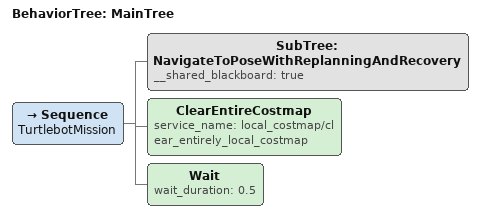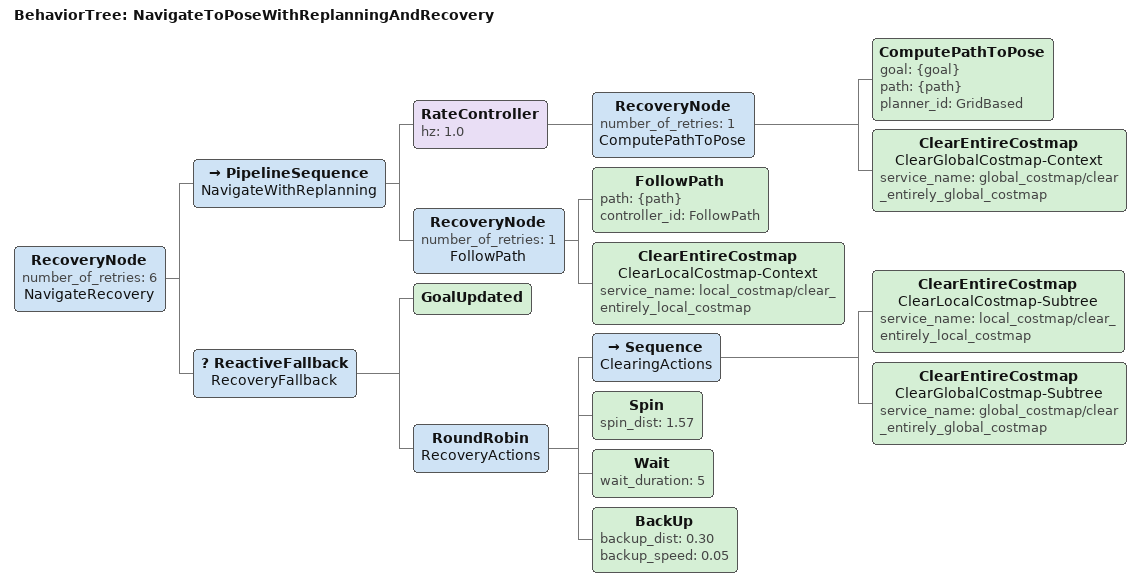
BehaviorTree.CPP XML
<root main_tree_to_execute="MainTree">
  <BehaviorTree ID="MainTree">
    <Sequence name="TurtlebotMission">
      <!-- Navigation -->
      <SubTree ID="NavigateToPoseWithReplanningAndRecovery" __shared_blackboard="true" />
      <!-- Effacer la costmap locale -->
      <ClearEntireCostmap service_name="local_costmap/clear_entirely_local_costmap" />
      <!-- Stabilisation -->
      <Wait wait_duration="0.5" />
    </Sequence>
  </BehaviorTree>
  <BehaviorTree ID="NavigateToPoseWithReplanningAndRecovery">
    <RecoveryNode number_of_retries="6" name="NavigateRecovery">
      <PipelineSequence name="NavigateWithReplanning">
        <RateController hz="1.0">
          <RecoveryNode number_of_retries="1" name="ComputePathToPose">
            <ComputePathToPose goal="{goal}" path="{path}" planner_id="GridBased" />
            <ClearEntireCostmap name="ClearGlobalCostmap-Context" service_name="global_costmap/clear_entirely_global_costmap" />
          </RecoveryNode>
        </RateController>
        <RecoveryNode number_of_retries="1" name="FollowPath">
          <FollowPath path="{path}" controller_id="FollowPath" />
          <ClearEntireCostmap name="ClearLocalCostmap-Context" service_name="local_costmap/clear_entirely_local_costmap" />
        </RecoveryNode>
      </PipelineSequence>
      <ReactiveFallback name="RecoveryFallback">
        <GoalUpdated />
        <RoundRobin name="RecoveryActions">
          <Sequence name="ClearingActions">
            <ClearEntireCostmap name="ClearLocalCostmap-Subtree" service_name="local_costmap/clear_entirely_local_costmap" />
            <ClearEntireCostmap name="ClearGlobalCostmap-Subtree" service_name="global_costmap/clear_entirely_global_costmap" />
          </Sequence>
          <Spin spin_dist="1.57" />
          <Wait wait_duration="5" />
          <BackUp backup_dist="0.30" backup_speed="0.05" />
        </RoundRobin>
      </ReactiveFallback>
    </RecoveryNode>
  </BehaviorTree>
</root>
